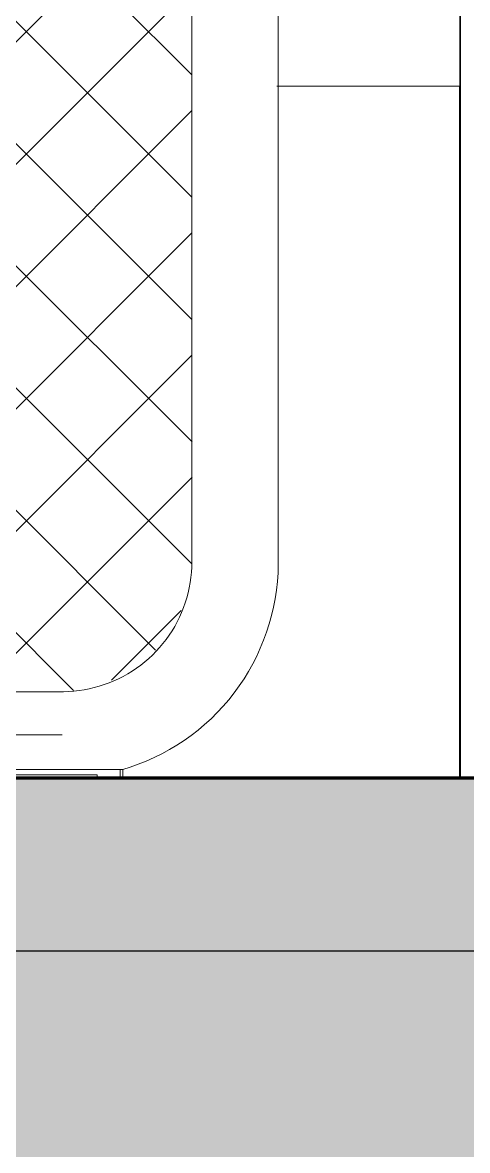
# Model space of a CAD drawing. Header units: millimetres. Extents: x -187664 to 435448, y -313239 to 299894.
# Drawn here: x 120067 to 120324, y -295212 to -294560 of the extents above; entities that cross this region are included whole.
import ezdxf

# ---------------------------------------------------------------- set-up
doc = ezdxf.new("R2010")
doc.units = ezdxf.units.MM
doc.linetypes.add('Centre', pattern=[31.749999999999996, 6.349999999999999, -4.7625, 15.875, -4.7625])
doc.linetypes.add('DPA_Hidden 500', pattern=[1.4, 0.8, -0.6])
for name, color, linetype, lineweight in [('A-DETL-GENF', 7, 'Continuous', 35), ('A-DETL-THIN', 7, 'Continuous', 25), ('A-FLOR-FNSH', 7, 'Continuous', 70), ('A-FLOR-LEVL', 7, 'Continuous', 35), ('A-FLOR-PATT', 7, 'Continuous', 70), ('A-GENM', 7, 'Continuous', 9), ('A-GENM-HDLN', 7, 'DPA_Hidden 500', 9), ('A-GLAZ-CURT', 7, 'Continuous', 9), ('A-GLAZ-CWMG', 7, 'Continuous', 35)]:
    doc.layers.add(name, color=color, linetype=linetype, lineweight=lineweight)
pattern_1 = [(49.99999999999999, (108217.2978571955, -305821.7529596833), (728.73650110752, -63.75582262483607), [76.2, -838.2]), (355, (108217.2978571955, -305821.7529596833), (-140.9716152248045, 764.2276025857151), [60.96, -670.56]), (100.451, (108278.0258571954, -305827.0659596833), (587.770006663837, 700.4667512811675), [64.76, -712.36]), (46.184, (108217.2978571955, -305618.5529596833), (1084.316239662759, -168.1709612287867), [114.3, -1257.3]), (96.63599999999998, (108307.6578571955, -305632.5669596833), (949.6099128555585, 989.7098464133105), [97.13999999999992, -1068.539999999999]), (351.184, (108217.2978571955, -305618.5529596833), (949.620552888774, 989.7011531044203), [91.44, -1005.84]), (21, (108318.8978571955, -305669.3529596833), (606.4578690252075, -409.0605652741465), [76.2, -838.2]), (326, (108318.8978571955, -305669.3529596833), (247.208340968463, 736.752917204011), [60.96, -670.56]), (71.45100000000001, (108369.4358571955, -305703.4409596833), (853.6682507774542, 327.6854711435369), [64.76, -712.36]), (37.50000000000001, (108217.2978571955, -305821.7529596833), (12.35469342532113, 338.2201185742302), [33.528, -628.904, 33.528, -647.192, -673.1]), (37.50000000000001, (108217.2978571955, -305821.7529596833), (12.35469342532113, 338.2201185742302), [-1343.152, 33.528, -639.572]), (7.499999999999999, (108217.2978571955, -305821.7529596833), (267.2788744354337, 400.7221270887442), [33.528, -354.584, 33.528, -613.664, -256.54]), (7.499999999999999, (108217.2978571955, -305821.7529596833), (267.2788744354337, 400.7221270887442), [-1035.304, 33.528, -223.012]), (327.5, (107990.7298571953, -305821.7529596833), (542.363331518853, -22.91534459201296), [33.528, -220.472, 33.528, -758.952, -1051.56]), (327.5, (107990.7298571953, -305821.7529596833), (542.363331518853, -22.91534459201296), [-1046.48, 33.528, -1018.032]), (317.5, (107889.1298571954, -305821.7529596833), (592.5169587678777, 101.7071067647936), [33.528, -296.672, 33.528, -492.76, -746.76]), (317.5, (107889.1298571954, -305821.7529596833), (592.5169587678777, 101.7071067647936), [-856.488, 33.528, -713.232])]

# ---------------------------------------------------------------- blocks, each defined once
blk = doc.blocks.new('DPA_CP_Fence Type D - Fence Post Left w MRTA Logo-17948346-2120-01 ENTRANCE 1 SECTION A')
at = {"layer": 'A-GLAZ-CURT'}
h = blk.add_hatch(dxfattribs=at)
h.set_pattern_fill('FP_18', style=0, pattern_type=2)
h.set_pattern_definition([(45, (-863975.962, 101450), (-35.35524713544582, 35.35543098320893), []), (135, (-863975.962, 101450), (-35.35524713544582, -35.35543098320893), [])])
h.paths.add_polyline_path([(-864008.8650941685, 101499.8683475023), (-863155.0646301415, 101500.5343323581), (-863141.0909573804, 101502.6316212363), (-863119.6956462348, 101511.8552433278), (-863103.5712580696, 101526.4389226274), (-863092.9393084841, 101542.4219529428), (-863086.8227685097, 101560.7709366067), (-863085.1574946801, 101575.7769072297), (-863085.8234778702, 103330.2243422113), (-863087.9046314354, 103344.1662500396), (-863097.128740481, 103365.5756477888), (-863111.6852833614, 103381.68604318), (-863127.6304259711, 103392.316015998), (-863145.102644803, 103398.4472148155), (-863160.2806135, 103400.1316524975), (-864796.8592799897, 103399.4656676416), (-864810.7693531523, 103397.3905162079), (-864832.1927304239, 103388.1665324189), (-864848.2890524631, 103373.6458175754), (-864858.9239237262, 103357.7108588397), (-864865.0628223417, 103340.3271353986), (-864866.7664154511, 103324.9999999999), (-864866.1004322607, 101569.7756577869), (-864864.0091559484, 101555.8337499602), (-864854.7857137127, 101534.4243522109), (-864840.2378843243, 101518.3139568198), (-864824.3406665055, 101507.7057974534), (-864806.8127399469, 101501.5527851843), (-864791.5812766557, 101499.8683475023), (-864386.1414205895, 101499.8683475023), (-864386.1414205895, 102259.9999999999), (-864388.1414205894, 102259.9999999999), (-864388.1414205894, 102309.9999999999), (-864386.1414205895, 102309.9999999999), (-864386.1414205895, 102409.9999999999), (-864367.7953038838, 102428.0599812821), (-864341.0532075667, 102442.9389274205), (-864333.9833535798, 102445.2793718215), (-864317.9732674632, 102448.6003921535), (-864299.9631001913, 102449.6751924215), (-864277.2864340987, 102446.5777777707), (-864266.3444080392, 102442.9103240217), (-864251.742995939, 102435.7567360528), (-864236.3632351495, 102425.2049568663), (-864221.1414205895, 102409.9999999999), (-864221.1414205895, 102309.9999999999), (-864219.1414205894, 102309.9999999999), (-864219.1414205894, 102259.9999999999), (-864221.1414205895, 102259.9999999999), (-864221.1414205895, 101499.8683475023)])
h.paths.add_polyline_path([(-863975.9608368532, 102352.9999999408), (-863975.9608368532, 102546.9999999586), (-864144.7861962512, 102449.9999999826), (-864008.8650941685, 102371.9054118548)])
h.paths.add_polyline_path([(-863975.9608368532, 102345.0337947114), (-863975.9608368532, 102352.9999999408), (-864047.8591708047, 102352.9999999586), (-864214.9329664493, 102449.9999999999), (-864047.7864388048, 102546.9999999586), (-863975.9608368532, 102546.9999999586), (-863975.9619550837, 102449.9999999826)])
at = {"layer": 'A-GLAZ-CURT', "color": 7}
for p, q in [((-863085.2914457929, 103324.9999999999), (-863085.2914457929, 101574.9999999999)), ((-863035.2914457929, 101574.9999999999), (-863035.2914457929, 103324.9999999999)), ((-863036.1288897942, 101849.9999999999), (-862930.1799496739, 101849.9999999999)), ((-862930.1799496739, 101849.9999999999), (-863035.2915083128, 101849.9999999999)), ((-863160.2911957129, 101499.9999999999), (-864221.1414205895, 101499.9999999999)), ((-864221.1414205894, 101474.9999999999), (-863160.2889592883, 101474.9999999999)), ((-863160.2934321373, 101474.9999999999), (-864221.1414205895, 101474.9999999999))]:
    blk.add_line(p, q, dxfattribs=at)
at = {"layer": 'A-GLAZ-CURT', "color": 7, "flags": 128}
for points in [[(-863085.2914457929, 101574.9999999999), (-863085.3514376932, 101572.0007974397), (-863085.5313174184, 101569.0063929878), (-863085.8307971951, 101566.0215770761), (-863086.2493979122, 101563.0511247961), (-863086.7864498884, 101560.0997882597), (-863087.4410939426, 101557.1722889964), (-863088.2122827693, 101554.2733103994), (-863089.0987826139, 101551.407490233), (-863090.0991752474, 101548.5794132132), (-863091.211860234, 101545.7936036724), (-863092.435057494, 101543.0545183215), (-863093.7668101493, 101540.3665391202), (-863095.2049876566, 101537.7339662663), (-863096.7472892145, 101535.1610113164), (-863098.3912474457, 101532.6517904486), (-863100.1342323442, 101530.2103178769), (-863101.973455483, 101527.8404994296), (-863103.9059744752, 101525.5461263013), (-863105.9286976823, 101523.3308689874), (-863108.0383891593, 101521.1982714126), (-863110.2316738327, 101519.1517452614), (-863112.5050429001, 101517.1945645205), (-863114.8548594429, 101515.3298602413), (-863117.2773642457, 101513.5606155311), (-863119.7686818101, 101511.8896607814), (-863122.3248265546, 101510.3196691398), (-863124.941709191, 101508.8531522341), (-863127.6151432659, 101507.4924561547), (-863130.3408518595, 101506.2397577013), (-863133.1144744256, 101505.0970609011), (-863135.9315737692, 101504.0661938033), (-863138.787643144, 101503.1488055545), (-863141.678113463, 101502.3463637608), (-863144.5983606062, 101501.6601521406), (-863147.54371282, 101501.0912684709), (-863150.5094581894, 101500.6406228311), (-863153.4908521754, 101500.3089361477), (-863156.4831252068, 101500.0967390408), (-863159.4814903084, 101500.0043709754), (-863160.2911957129, 101499.9999999999)], [(-863125.1902539047, 101455.0402328835), (-863120.970436582, 101456.345578612), (-863116.2569853591, 101458.0129043014), (-863111.6139796557, 101459.8673844821), (-863107.0488473001, 101461.9060523597), (-863102.5688915378, 101464.1256464777), (-863098.1812793468, 101466.5226159355), (-863093.8930299726, 101469.0931260693), (-863089.7110036976, 101471.8330645874), (-863085.6418908684, 101474.738048149), (-863081.6922011902, 101477.803429377), (-863077.8682533146, 101481.0243042936), (-863074.1761647303, 101484.3955201652), (-863070.6218419771, 101487.9116837465), (-863067.2109711963, 101491.5671699087), (-863063.9490090351, 101495.3561306384), (-863060.8411739166, 101499.2725043942), (-863057.8924376925, 101503.3100258032), (-863055.1075176891, 101507.4622356849), (-863052.4908691607, 101511.7224913844), (-863050.0466781629, 101516.0839773994), (-863047.7788548559, 101520.5397162837), (-863045.6910272498, 101525.0825798093), (-863043.7865354002, 101529.7053003703), (-863042.0684260656, 101534.4004826092), (-863040.5394478337, 101539.1606152477), (-863039.202046724, 101543.9780831036), (-863038.0583622763, 101548.8451792723), (-863037.1102241257, 101553.7541174567), (-863036.3591490786, 101558.697044423), (-863035.8063386837, 101563.666052564), (-863035.4526773124, 101568.6531925494), (-863035.2987307422, 101573.6504860425), (-863035.2914457929, 101574.9999999999)]]:
    blk.add_lwpolyline(points, dxfattribs=at)
blk = doc.blocks.new('Rectangular Mullion - Mullion_Beam 300x400-17948344-2120-01 ENTRANCE 1 SECTION A')
at = {"layer": 'A-GLAZ-CWMG', "color": 7}
for p in [(-862929.956307228, 101449.9999999999), (-862930.6272345661, 101449.9999999999)]:
    blk.add_line(p, (-863125.1902539047, 101449.9999999999), dxfattribs=at)
blk = doc.blocks.new('Rectangular Mullion - Mullion_H-Beam-V185-2120-01 ENTRANCE 1 SECTION A')
at = {"layer": 'A-GLAZ-CWMG', "color": 7}
for p, q in [((-862930.2023139185, 103449.9999999999), (-862930.2023139185, 101449.9999999999)), ((-862930.1799496739, 101449.9999999999), (-862930.1799496739, 103449.9999999999)), ((-862930.4035921198, 101849.9999999999), (-862930.4035921198, 101449.9999999999)), ((-862930.3812278752, 101849.9999999999), (-862930.3812278752, 101449.9999999999))]:
    blk.add_line(p, q, dxfattribs=at)
blk = doc.blocks.new('DPA_GM-Manhole Cover Type 2 - 900x900-V186-2120-01 ENTRANCE 1 SECTION A')
at = {"layer": 'A-GENM', "color": 7}
for p, q in [((-863125.0000025552, 101450), (-864035.0000025552, 101450)), ((-864035.0000025552, 101450), (-863125.0000025552, 101450)), ((-863130.0000025552, 101450), (-864030.0000025552, 101450)), ((-864030.0000025552, 101450), (-863130.0000025552, 101450)), ((-864020.0000025551, 101450), (-863140.0000025552, 101450)), ((-863140.0000025552, 101450), (-864020.0000025551, 101450)), ((-863140.0000025552, 101452), (-863220.0000025552, 101452)), ((-863220.0000025552, 101452), (-863140.0000025552, 101452)), ((-863140.0000025552, 101450), (-863220.0000025552, 101450)), ((-863220.0000025552, 101450), (-863140.0000025552, 101450)), ((-863140.0000025552, 101452), (-863140.0000025552, 101450)), ((-863140.0000025552, 101450), (-863140.0000025552, 101452))]:
    blk.add_line(p, q, dxfattribs=at)
at = {"layer": 'A-GENM-HDLN', "color": 7}
for p, q in [((-864180.0000025552, 101450), (-862980.0000025552, 101450)), ((-862980.0000025552, 101450), (-864180.0000025552, 101450)), ((-863125.0000025552, 101450), (-864035.0000025552, 101450)), ((-864035.0000025552, 101450), (-863125.0000025552, 101450))]:
    blk.add_line(p, q, dxfattribs=at)
blk = doc.blocks.new('DPA_Drainage Gutter_Landscape_Type A - DPA_Drainage Gutter_Landscape_Type A-17901946-2120-01 ENTRANCE 1 SECTION A')
at = {"layer": 'A-GENM', "color": 7}
for p, q in [((-863521.7570718052, 101454.9999999999), (-863126.7570718053, 101454.9999999999)), ((-863126.7570718053, 101454.9999999999), (-863521.7570718052, 101454.9999999999)), ((-863521.7570718052, 101454.9999999999), (-863126.7570718053, 101454.9999999999)), ((-863126.7570718053, 101454.9999999999), (-863521.7570718052, 101454.9999999999)), ((-863521.7570718052, 101454.9999999999), (-863126.7570718053, 101454.9999999999)), ((-863126.7570718053, 101454.9999999999), (-863521.7570718052, 101454.9999999999)), ((-863521.7570718052, 101454.9999999999), (-863126.7570718053, 101454.9999999999)), ((-863126.7570718053, 101454.9999999999), (-863521.7570718052, 101454.9999999999)), ((-863521.7570718052, 101454.9999999999), (-863126.7570718053, 101454.9999999999)), ((-863126.7570718053, 101454.9999999999), (-863521.7570718052, 101454.9999999999)), ((-863521.7570718052, 101454.9999999999), (-863126.7570718053, 101454.9999999999)), ((-863126.7570718053, 101454.9999999999), (-863521.7570718052, 101454.9999999999)), ((-863521.7570718052, 101454.9999999999), (-863126.7570718053, 101454.9999999999)), ((-863126.7570718053, 101454.9999999999), (-863521.7570718052, 101454.9999999999)), ((-863521.7570718052, 101454.9999999999), (-863126.7570718053, 101454.9999999999)), ((-863126.7570718053, 101454.9999999999), (-863521.7570718052, 101454.9999999999)), ((-863521.7570718052, 101454.9999999999), (-863126.7570718053, 101454.9999999999)), ((-863126.7570718053, 101454.9999999999), (-863521.7570718052, 101454.9999999999)), ((-863521.7570718052, 101454.9999999999), (-863126.7570718053, 101454.9999999999)), ((-863126.7570718053, 101454.9999999999), (-863521.7570718052, 101454.9999999999)), ((-863238.7570718052, 101454.9999999999), (-863138.7570718052, 101454.9999999999)), ((-863138.7570718052, 101454.9999999999), (-863238.7570718052, 101454.9999999999)), ((-863238.7570718052, 101454.9999999999), (-863138.7570718052, 101454.9999999999)), ((-863138.7570718052, 101454.9999999999), (-863238.7570718052, 101454.9999999999)), ((-863238.7570718052, 101454.9999999999), (-863138.7570718052, 101454.9999999999)), ((-863138.7570718052, 101454.9999999999), (-863238.7570718052, 101454.9999999999)), ((-863238.7570718052, 101454.9999999999), (-863138.7570718052, 101454.9999999999)), ((-863138.7570718052, 101454.9999999999), (-863238.7570718052, 101454.9999999999)), ((-863238.7570718052, 101454.9999999999), (-863138.7570718052, 101454.9999999999)), ((-863138.7570718052, 101454.9999999999), (-863238.7570718052, 101454.9999999999)), ((-863238.7570718052, 101454.9999999999), (-863138.7570718052, 101454.9999999999)), ((-863138.7570718052, 101454.9999999999), (-863238.7570718052, 101454.9999999999)), ((-863238.7570718052, 101454.9999999999), (-863138.7570718052, 101454.9999999999)), ((-863138.7570718052, 101454.9999999999), (-863238.7570718052, 101454.9999999999)), ((-863238.7570718052, 101454.9999999999), (-863138.7570718052, 101454.9999999999)), ((-863138.7570718052, 101454.9999999999), (-863238.7570718052, 101454.9999999999)), ((-863238.7570718052, 101454.9999999999), (-863138.7570718052, 101454.9999999999)), ((-863138.7570718052, 101454.9999999999), (-863238.7570718052, 101454.9999999999)), ((-863238.7570718052, 101454.9999999999), (-863138.7570718052, 101454.9999999999)), ((-863138.7570718052, 101454.9999999999), (-863238.7570718052, 101454.9999999999)), ((-863126.7570718053, 101450), (-863126.7570718053, 101454.9999999999)), ((-863126.7570718053, 101450), (-863126.7570718053, 101454.9999999999)), ((-863126.7570718053, 101450), (-863126.7570718053, 101454.9999999999)), ((-863126.7570718053, 101450), (-863126.7570718053, 101454.9999999999)), ((-863126.7570718053, 101450), (-863126.7570718053, 101454.9999999999)), ((-863126.7570718053, 101450), (-863126.7570718053, 101454.9999999999)), ((-863126.7570718053, 101450), (-863126.7570718053, 101454.9999999999)), ((-863126.7570718053, 101450), (-863126.7570718053, 101454.9999999999)), ((-863126.7570718053, 101450), (-863126.7570718053, 101454.9999999999)), ((-863126.7570718053, 101450), (-863126.7570718053, 101454.9999999999)), ((-863126.7570718053, 101450), (-863126.7570718053, 101454.9999999999)), ((-863126.7570718053, 101450), (-863126.7570718053, 101454.9999999999)), ((-863126.7570718053, 101450), (-863126.7570718053, 101454.9999999999)), ((-863126.7570718053, 101450), (-863126.7570718053, 101454.9999999999)), ((-863126.7570718053, 101450), (-863126.7570718053, 101454.9999999999)), ((-863126.7570718053, 101450), (-863126.7570718053, 101454.9999999999)), ((-863126.7570718053, 101450), (-863126.7570718053, 101454.9999999999)), ((-863126.7570718053, 101450), (-863126.7570718053, 101454.9999999999)), ((-863126.7570718053, 101450), (-863126.7570718053, 101454.9999999999)), ((-863126.7570718053, 101450), (-863126.7570718053, 101454.9999999999))]:
    blk.add_line(p, q, dxfattribs=at)
blk = doc.blocks.new('DPA_Drainage Gutter_Landscape_Type A - DPA_Drainage Gutter_Landscape_Type A-17901847-2120-01 ENTRANCE 1 SECTION A')
at = {"layer": 'A-GENM', "color": 7}
for p, q in [((-863126.0736415666, 101454.9999999999), (-863721.0721535904, 101454.9999999999)), ((-863720.1887659286, 101454.9999999999), (-863125.1902539047, 101454.9999999999)), ((-863714.0565161248, 101454.9999999999), (-863133.0579690898, 101454.9999999999)), ((-863132.8343266438, 101454.9999999999), (-863713.8328736788, 101454.9999999999)), ((-863713.4392629736, 101454.9999999999), (-863132.4407159387, 101454.9999999999)), ((-863132.2170734927, 101454.9999999999), (-863713.2156205276, 101454.9999999999)), ((-863179.8185541349, 101454.9999999999), (-863166.8185866454, 101454.9999999999)), ((-863166.6452637496, 101454.9999999999), (-863179.6452312391, 101454.9999999999)), ((-863179.629576268, 101454.9999999999), (-863166.6296087784, 101454.9999999999)), ((-863166.4562858827, 101454.9999999999), (-863179.4562533722, 101454.9999999999)), ((-863159.8186041509, 101454.9999999999), (-863146.8186366614, 101454.9999999999)), ((-863146.6453137656, 101454.9999999999), (-863159.6452812551, 101454.9999999999)), ((-863159.629626284, 101454.9999999999), (-863146.6296587945, 101454.9999999999)), ((-863146.4563358987, 101454.9999999999), (-863159.4563033882, 101454.9999999999)), ((-863139.818654167, 101454.9999999999), (-863132.8186716726, 101454.9999999999)), ((-863132.6453487768, 101454.9999999999), (-863139.6453312712, 101454.9999999999)), ((-863139.6296763, 101454.9999999999), (-863132.6296938056, 101454.9999999999)), ((-863132.4563709098, 101454.9999999999), (-863139.4563534042, 101454.9999999999)), ((-863125.1902539047, 101450), (-863125.1902539047, 101454.9999999999))]:
    blk.add_line(p, q, dxfattribs=at)

msp = doc.modelspace()

# ---------------------------------------------------------------- hatches: boundary and pattern name
at = {"layer": 'A-DETL-GENF', "lineweight": 9}
h = msp.add_hatch(dxfattribs=at)
h.set_pattern_fill('FP_32', style=0, pattern_type=2)
h.set_pattern_definition([(45, (108217.2978571955, -305821.7529596833), (0, 449.0128060534577), [317.5, -317.5]), (45, (108133.1098571953, -305737.5649596833), (0, 449.0128060534577), [317.5, -317.5]), (45, (108048.9208571955, -305653.3759596833), (0, 449.0128060534577), [317.5, -317.5]), (135, (108048.9208571955, -305597.2419596832), (-449.0128060534577, 2.842170943040401e-14), [317.5, -317.5]), (135, (108133.1098571953, -305513.0539596833), (-449.0128060534577, 2.842170943040401e-14), [317.5, -317.5]), (135, (108217.2978571955, -305428.8659596833), (-449.0128060534577, 2.842170943040401e-14), [317.5, -317.5])])
h.paths.add_polyline_path([(136587.1047256435, -298446.7529596833), (140337.5297986417, -298446.7529596833), (140337.5297986417, -295376.7529596831), (134242.3284569993, -295376.7529596831), (134242.3284569993, -295096.7529596833), (116692.5163498509, -295096.7529596833), (122478.8799862146, -298446.7529596833), (132836.6796526454, -298446.7529596833)])
h.paths.add_polyline_path([(91582.003849665, -298446.7529596833), (103688.1926158, -298446.7529596773), (103688.1926158, -295296.7529596833), (88643.87998618506, -295296.7529596833), (88643.87998618506, -295146.7529596833), (83446.79540065926, -295146.7529596833), (83446.79540065926, -295376.7529596831), (80330.72863067029, -295376.7529596831), (80330.72863067029, -298446.7529596833), (87831.57877666684, -298446.7529596833)])
at = {"layer": 'A-FLOR-PATT', "lineweight": 9}
h = msp.add_hatch(dxfattribs=at)
h.set_pattern_fill('FP_1', style=0, pattern_type=2)
h.set_pattern_definition(pattern_1)
h.paths.add_polyline_path([(88643.87998618506, -295146.7529596834), (88643.87998618506, -294996.7529596834), (83823.55511225859, -294996.7529596834), (83823.55511225859, -295146.7529596834), (88534.78347785393, -295146.7529596834)])
h.paths.add_polyline_path([(132984.0657207538, -295096.7529596834), (134107.048936235, -295096.7529596833), (134107.048936235, -294996.7529596834), (132919.0657207538, -294996.7529596834), (132919.0657207538, -295016.7529596834), (132896.5657207537, -295016.7529596834), (132896.5657207537, -295021.7529596834), (132984.0657207538, -295021.7529596834), (132984.0657207538, -295046.1157925607)])
h.paths.add_polyline_path([(132689.0657207536, -295096.7529596834), (132689.0657207536, -295021.7529596834), (132776.5657207537, -295021.7529596834), (132776.5657207537, -295016.7529596834), (132754.0657207537, -295016.7529596834), (132754.0657207537, -294996.7529596834), (116617.8799918064, -294996.7529596834), (116617.8799918064, -295053.542436605), (116692.5163498509, -295096.7529596833), (132602.2780855829, -295096.7529596834)])
h = msp.add_hatch(dxfattribs=at)
h.set_pattern_fill('FP_1', style=0, pattern_type=2)
h.set_pattern_definition(pattern_1)
h.paths.add_polyline_path([(88643.87998618506, -295146.7529596834), (88643.87998618506, -294996.7529596834), (83823.55511225859, -294996.7529596834), (83823.55511225859, -295146.7529596834), (88534.78347785393, -295146.7529596834)])
h.paths.add_polyline_path([(132984.0657207538, -295096.7529596834), (134107.048936235, -295096.7529596833), (134107.048936235, -294996.7529596834), (132919.0657207538, -294996.7529596834), (132919.0657207538, -295016.7529596834), (132896.5657207537, -295016.7529596834), (132896.5657207537, -295021.7529596834), (132984.0657207538, -295021.7529596834), (132984.0657207538, -295046.1157925607)])
h.paths.add_polyline_path([(132689.0657207536, -295096.7529596834), (132689.0657207536, -295021.7529596834), (132776.5657207537, -295021.7529596834), (132776.5657207537, -295016.7529596834), (132754.0657207537, -295016.7529596834), (132754.0657207537, -294996.7529596834), (116617.8799918064, -294996.7529596834), (116617.8799918064, -295053.542436605), (116692.5163498509, -295096.7529596833), (132602.2780855829, -295096.7529596834)])

# ---------------------------------------------------------------- linework, layer by layer
at = {"layer": 'A-DETL-THIN', "color": 7}
msp.add_line((134242.3284569993, -295096.7529596833), (116692.5163498509, -295096.7529596833), dxfattribs=at)
at = {"layer": 'A-FLOR-FNSH', "color": 7}
msp.add_line((134107.048936235, -294996.7529596834), (116617.8799918064, -294996.7529596834), dxfattribs=at)
at = {"layer": 'A-FLOR-LEVL', "color": 7, "linetype": 'Centre', "lineweight": 9}
msp.add_line((80346.07376918494, -294996.7529596834), (144086.7932125819, -294996.7529596834), dxfattribs=at)

# ---------------------------------------------------------------- block references
at = {"layer": 'A-GENM', "color": 7}
for name in ['DPA_Drainage Gutter_Landscape_Type A - DPA_Drainage Gutter_Landscape_Type A-17901847-2120-01 ENTRANCE 1 SECTION A', 'DPA_GM-Manhole Cover Type 2 - 900x900-V186-2120-01 ENTRANCE 1 SECTION A', 'DPA_Drainage Gutter_Landscape_Type A - DPA_Drainage Gutter_Landscape_Type A-17901946-2120-01 ENTRANCE 1 SECTION A']:
    msp.add_blockref(name, (983250.2538571953, -396446.7529596833), dxfattribs=at)
at = {"layer": 'A-GLAZ-CURT', "color": 7}
msp.add_blockref('DPA_CP_Fence Type D - Fence Post Left w MRTA Logo-17948346-2120-01 ENTRANCE 1 SECTION A', (983250.2538571953, -396446.7529596833), dxfattribs=at)
at = {"layer": 'A-GLAZ-CWMG', "color": 7}
for name in ['Rectangular Mullion - Mullion_H-Beam-V185-2120-01 ENTRANCE 1 SECTION A', 'Rectangular Mullion - Mullion_Beam 300x400-17948344-2120-01 ENTRANCE 1 SECTION A']:
    msp.add_blockref(name, (983250.2538571953, -396446.7529596833), dxfattribs=at)

doc.saveas('drawing.dxf')
